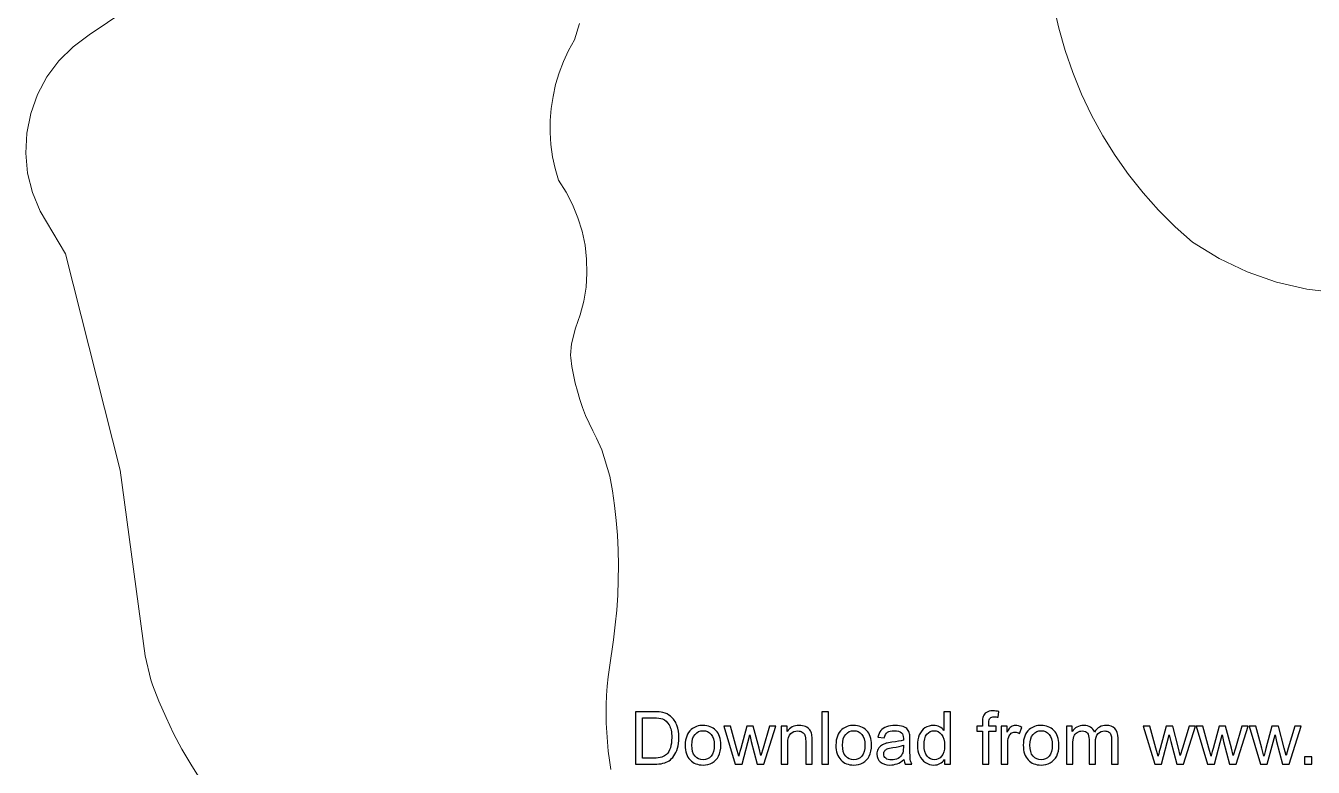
# Model space of a CAD drawing. Header units: millimetres. Extents: x -233 to 120, y -19 to 188.
# Drawn here: x -108.47 to -78.16, y 144.83 to 162.28 of the extents above; entities that cross this region are included whole.
import ezdxf

# ---------------------------------------------------------------- set-up
doc = ezdxf.new("R2010")
doc.units = ezdxf.units.MM
doc.header["$MEASUREMENT"] = 0
doc.layers.add('Layer 1', color=7, linetype='Continuous')

msp = doc.modelspace()

# ---------------------------------------------------------------- linework, layer by layer
at = {"layer": 'Layer 1', "lineweight": 9}
for points in [[(-84.2707, 162.7638), (-84.2707, 162.7638), (-84.151, 162.2279), (-84.151, 162.2279)], [(-106.1073, 162.6484), (-106.1073, 162.6484), (-106.9726, 162.0715), (-106.9726, 162.0715)], [(-95.4332, 162.3377), (-95.4332, 162.3377), (-95.5524, 161.9475), (-95.5524, 161.9475)], [(-84.151, 162.2279), (-84.151, 162.2279), (-84.0012, 161.6995), (-84.0012, 161.6995)], [(-106.9726, 162.0715), (-106.9726, 162.0715), (-107.3516, 161.7903), (-107.3516, 161.7903)], [(-95.5524, 161.9475), (-95.5524, 161.9475), (-95.6901, 161.6976), (-95.6901, 161.6976)], [(-107.3516, 161.7903), (-107.3516, 161.7903), (-107.6853, 161.4566), (-107.6853, 161.4566)], [(-95.6901, 161.6976), (-95.6901, 161.6976), (-95.8098, 161.4387), (-95.8098, 161.4387)], [(-84.0012, 161.6995), (-84.0012, 161.6995), (-83.822, 161.1805), (-83.822, 161.1805)], [(-107.6853, 161.4566), (-107.6853, 161.4566), (-107.9665, 161.0777), (-107.9665, 161.0777)], [(-95.8098, 161.4387), (-95.8098, 161.4387), (-95.9107, 161.1719), (-95.9107, 161.1719)], [(-107.9665, 161.0777), (-107.9665, 161.0777), (-108.1894, 160.6617), (-108.1894, 160.6617)], [(-95.9107, 161.1719), (-95.9107, 161.1719), (-95.9925, 160.8986), (-95.9925, 160.8986)], [(-83.822, 161.1805), (-83.822, 161.1805), (-83.6137, 160.6723), (-83.6137, 160.6723)], [(-108.1894, 160.6617), (-108.1894, 160.6617), (-108.3489, 160.2177), (-108.3489, 160.2177)], [(-95.9925, 160.8986), (-95.9925, 160.8986), (-96.0546, 160.6202), (-96.0546, 160.6202)], [(-83.6137, 160.6723), (-83.6137, 160.6723), (-83.3772, 160.1767), (-83.3772, 160.1767)], [(-96.0969, 160.338), (-96.0969, 160.338), (-96.119, 160.0536), (-96.119, 160.0536)], [(-96.0546, 160.6202), (-96.0546, 160.6202), (-96.0969, 160.338), (-96.0969, 160.338)], [(-108.3489, 160.2177), (-108.3489, 160.2177), (-108.4418, 159.755), (-108.4418, 159.755)], [(-96.119, 160.0536), (-96.119, 160.0536), (-96.1209, 159.7684), (-96.1209, 159.7684)], [(-83.3772, 160.1767), (-83.3772, 160.1767), (-83.113, 159.6953), (-83.113, 159.6953)], [(-108.4418, 159.755), (-108.4418, 159.755), (-108.466, 159.2837), (-108.466, 159.2837)], [(-96.1209, 159.7684), (-96.1209, 159.7684), (-96.1025, 159.4837), (-96.1025, 159.4837)], [(-96.1025, 159.4837), (-96.1025, 159.4837), (-96.064, 159.201), (-96.064, 159.201)], [(-83.113, 159.6953), (-83.113, 159.6953), (-82.8222, 159.2295), (-82.8222, 159.2295)], [(-108.466, 159.2837), (-108.466, 159.2837), (-108.421, 158.814), (-108.421, 158.814)], [(-96.064, 159.201), (-96.064, 159.201), (-96.0056, 158.9218), (-96.0056, 158.9218)], [(-82.8222, 159.2295), (-82.8222, 159.2295), (-82.5056, 158.7808), (-82.5056, 158.7808)], [(-108.421, 158.814), (-108.421, 158.814), (-108.3078, 158.3559), (-108.3078, 158.3559)], [(-96.0056, 158.9218), (-96.0056, 158.9218), (-95.9274, 158.6475), (-95.9274, 158.6475)], [(-95.7474, 158.3677), (-95.7474, 158.3677), (-95.9274, 158.6475), (-95.9274, 158.6475)], [(-82.5056, 158.7808), (-82.5056, 158.7808), (-82.1642, 158.3507), (-82.1642, 158.3507)], [(-108.3078, 158.3559), (-108.3078, 158.3559), (-108.1287, 157.9193), (-108.1287, 157.9193)], [(-95.5936, 158.0727), (-95.5936, 158.0727), (-95.7474, 158.3677), (-95.7474, 158.3677)], [(-82.1642, 158.3507), (-82.1642, 158.3507), (-81.7991, 157.9405), (-81.7991, 157.9405)], [(-108.1287, 157.9193), (-108.1287, 157.9193), (-107.5302, 156.9116), (-107.5302, 156.9116)], [(-95.4674, 157.7648), (-95.4674, 157.7648), (-95.5936, 158.0727), (-95.5936, 158.0727)], [(-81.7991, 157.9405), (-81.7991, 157.9405), (-81.4114, 157.5515), (-81.4114, 157.5515)], [(-95.3699, 157.4468), (-95.3699, 157.4468), (-95.4674, 157.7648), (-95.4674, 157.7648)], [(-95.3017, 157.1211), (-95.3017, 157.1211), (-95.3699, 157.4468), (-95.3699, 157.4468)], [(-81.4114, 157.5515), (-81.4114, 157.5515), (-81.0024, 157.185), (-81.0024, 157.185)], [(-95.2636, 156.7906), (-95.2636, 156.7906), (-95.3017, 157.1211), (-95.3017, 157.1211)], [(-81.0024, 157.185), (-81.0024, 157.185), (-80.3765, 156.8034), (-80.3765, 156.8034)], [(-107.5302, 156.9116), (-107.5302, 156.9116), (-106.2399, 151.8225), (-106.2399, 151.8225)], [(-95.2558, 156.458), (-95.2558, 156.458), (-95.2636, 156.7906), (-95.2636, 156.7906)], [(-80.3765, 156.8034), (-80.3765, 156.8034), (-79.7136, 156.4902), (-79.7136, 156.4902)], [(-95.2783, 156.1261), (-95.2783, 156.1261), (-95.2558, 156.458), (-95.2558, 156.458)], [(-79.7136, 156.4902), (-79.7136, 156.4902), (-79.0213, 156.2491), (-79.0213, 156.2491)], [(-95.3311, 155.7976), (-95.3311, 155.7976), (-95.2783, 156.1261), (-95.2783, 156.1261)], [(-79.0213, 156.2491), (-79.0213, 156.2491), (-78.3073, 156.0828), (-78.3073, 156.0828)], [(-78.3073, 156.0828), (-78.3073, 156.0828), (-77.5797, 155.993), (-77.5797, 155.993)], [(-95.4136, 155.4753), (-95.4136, 155.4753), (-95.3311, 155.7976), (-95.3311, 155.7976)], [(-95.5252, 155.1619), (-95.5252, 155.1619), (-95.4136, 155.4753), (-95.4136, 155.4753)], [(-95.5252, 155.1619), (-95.5252, 155.1619), (-95.62, 154.7921), (-95.62, 154.7921)], [(-95.62, 154.7921), (-95.62, 154.7921), (-95.6409, 154.5254), (-95.6409, 154.5254)], [(-95.6409, 154.5254), (-95.6409, 154.5254), (-95.6348, 154.4618), (-95.6348, 154.4618)], [(-95.6348, 154.4618), (-95.6348, 154.4618), (-95.608, 154.2639), (-95.608, 154.2639)], [(-95.608, 154.2639), (-95.608, 154.2639), (-95.5735, 154.0671), (-95.5735, 154.0671)], [(-95.5735, 154.0671), (-95.5735, 154.0671), (-95.5313, 153.8719), (-95.5313, 153.8719)], [(-95.5313, 153.8719), (-95.5313, 153.8719), (-95.4814, 153.6785), (-95.4814, 153.6785)], [(-95.4814, 153.6785), (-95.4814, 153.6785), (-95.4241, 153.4872), (-95.4241, 153.4872)], [(-95.4241, 153.4872), (-95.4241, 153.4872), (-95.3592, 153.2983), (-95.3592, 153.2983)], [(-95.3592, 153.2983), (-95.3592, 153.2983), (-95.287, 153.1121), (-95.287, 153.1121)], [(-95.287, 153.1121), (-95.287, 153.1121), (-95.2076, 152.9289), (-95.2076, 152.9289)], [(-95.2076, 152.9289), (-95.2076, 152.9289), (-95.121, 152.7489), (-95.121, 152.7489)], [(-95.121, 152.7489), (-95.121, 152.7489), (-95.0274, 152.5725), (-95.0274, 152.5725)], [(-94.9056, 152.3006), (-94.9056, 152.3006), (-95.0274, 152.5725), (-95.0274, 152.5725)], [(-94.7143, 151.6836), (-94.7143, 151.6836), (-94.9056, 152.3006), (-94.9056, 152.3006)], [(-106.2399, 151.8225), (-106.2399, 151.8225), (-105.6568, 147.4488), (-105.6568, 147.4488)], [(-94.6551, 151.3365), (-94.6551, 151.3365), (-94.7143, 151.6836), (-94.7143, 151.6836)], [(-94.6062, 150.9879), (-94.6062, 150.9879), (-94.6551, 151.3365), (-94.6551, 151.3365)], [(-94.5677, 150.6379), (-94.5677, 150.6379), (-94.6062, 150.9879), (-94.6062, 150.9879)], [(-94.5399, 150.2926), (-94.5399, 150.2926), (-94.5677, 150.6379), (-94.5677, 150.6379)], [(-94.5217, 149.9354), (-94.5217, 149.9354), (-94.5399, 150.2926), (-94.5399, 150.2926)], [(-94.5144, 149.5834), (-94.5144, 149.5834), (-94.5217, 149.9354), (-94.5217, 149.9354)], [(-94.5174, 149.2314), (-94.5174, 149.2314), (-94.5144, 149.5834), (-94.5144, 149.5834)], [(-94.5309, 148.8796), (-94.5309, 148.8796), (-94.5174, 149.2314), (-94.5174, 149.2314)], [(-94.5548, 148.5283), (-94.5548, 148.5283), (-94.5309, 148.8796), (-94.5309, 148.8796)], [(-94.5891, 148.1779), (-94.5891, 148.1779), (-94.5548, 148.5283), (-94.5548, 148.5283)], [(-94.6337, 147.8287), (-94.6337, 147.8287), (-94.5891, 148.1779), (-94.5891, 148.1779)], [(-94.7274, 147.1725), (-94.7274, 147.1725), (-94.6337, 147.8287), (-94.6337, 147.8287)], [(-105.5227, 146.8867), (-105.5227, 146.8867), (-105.6568, 147.4488), (-105.6568, 147.4488)], [(-94.7274, 147.1725), (-94.7274, 147.1725), (-94.7553, 146.9555), (-94.7553, 146.9555)], [(-105.4815, 146.7685), (-105.4815, 146.7685), (-105.5227, 146.8867), (-105.5227, 146.8867)], [(-105.3301, 146.3814), (-105.3301, 146.3814), (-105.4815, 146.7685), (-105.4815, 146.7685)], [(-94.7769, 146.7377), (-94.7769, 146.7377), (-94.7924, 146.5195), (-94.7924, 146.5195)], [(-94.7553, 146.9555), (-94.7553, 146.9555), (-94.7769, 146.7377), (-94.7769, 146.7377)], [(-105.1644, 146.0002), (-105.1644, 146.0002), (-105.3301, 146.3814), (-105.3301, 146.3814)], [(-94.7924, 146.5195), (-94.7924, 146.5195), (-94.8015, 146.3009), (-94.8015, 146.3009)], [(-94.8015, 146.3009), (-94.8015, 146.3009), (-94.8045, 146.0821), (-94.8045, 146.0821)], [(-94.8045, 146.0821), (-94.8045, 146.0821), (-94.8012, 145.8633), (-94.8012, 145.8633)], [(-104.9847, 145.6255), (-104.9847, 145.6255), (-105.1644, 146.0002), (-105.1644, 146.0002)], [(-94.8012, 145.8633), (-94.8012, 145.8633), (-94.7916, 145.6447), (-94.7916, 145.6447)], [(-104.7911, 145.2577), (-104.7911, 145.2577), (-104.9847, 145.6255), (-104.9847, 145.6255)], [(-94.7916, 145.6447), (-94.7916, 145.6447), (-94.7758, 145.4265), (-94.7758, 145.4265)], [(-104.584, 144.8973), (-104.584, 144.8973), (-104.7911, 145.2577), (-104.7911, 145.2577)], [(-94.7758, 145.4265), (-94.7758, 145.4265), (-94.7538, 145.2088), (-94.7538, 145.2088)], [(-94.7538, 145.2088), (-94.7538, 145.2088), (-94.7256, 144.9919), (-94.7256, 144.9919)], [(-104.3636, 144.5449), (-104.3636, 144.5449), (-104.584, 144.8973), (-104.584, 144.8973)], [(-94.7256, 144.9919), (-94.7256, 144.9919), (-94.6912, 144.7758), (-94.6912, 144.7758)]]:
    msp.add_open_spline(points, degree=3, dxfattribs=at)
at = {"layer": 'Layer 1', "color": 7}
for points, knots in [([(-94.1122, 144.8997), (-94.1122, 144.8997), (-94.1122, 146.1345), (-94.1122, 146.1345), (-94.1122, 146.1345), (-94.1122, 146.1345), (-93.6868, 146.1345), (-93.6868, 146.1345), (-93.6868, 146.1345), (-93.5908, 146.1345), (-93.5175, 146.1288), (-93.4669, 146.117), (-93.4669, 146.117), (-93.3962, 146.1006), (-93.3358, 146.071), (-93.2858, 146.0285), (-93.2858, 146.0285), (-93.2206, 145.9733), (-93.172, 145.9031), (-93.1398, 145.8175), (-93.1398, 145.8175), (-93.1073, 145.7318), (-93.0912, 145.6338), (-93.0912, 145.5237), (-93.0912, 145.5237), (-93.0912, 145.43), (-93.1022, 145.3469), (-93.124, 145.2745), (-93.124, 145.2745), (-93.1459, 145.2021), (-93.174, 145.142), (-93.2082, 145.0946), (-93.2082, 145.0946), (-93.2427, 145.0472), (-93.2801, 145.0098), (-93.3209, 144.9828), (-93.3209, 144.9828), (-93.3614, 144.9555), (-93.4106, 144.9348), (-93.4681, 144.9207), (-93.4681, 144.9207), (-93.5258, 144.9066), (-93.592, 144.8997), (-93.6667, 144.8997), (-93.6667, 144.8997), (-93.6667, 144.8997), (-94.1122, 144.8997), (-94.1122, 144.8997)], [0, 0, 0, 0, 0.0769231, 0.0769231, 0.0769231, 0.0769231, 0.1538462, 0.1538462, 0.1538462, 0.1538462, 0.2307692, 0.2307692, 0.2307692, 0.2307692, 0.3076923, 0.3076923, 0.3076923, 0.3076923, 0.3846154, 0.3846154, 0.3846154, 0.3846154, 0.4615385, 0.4615385, 0.4615385, 0.4615385, 0.5384615, 0.5384615, 0.5384615, 0.5384615, 0.6153846, 0.6153846, 0.6153846, 0.6153846, 0.6923077, 0.6923077, 0.6923077, 0.6923077, 0.7692308, 0.7692308, 0.7692308, 0.7692308, 0.8461538, 0.8461538, 0.8461538, 0.8461538, 1, 1, 1, 1]), ([(-89.7254, 144.8997), (-89.7254, 144.8997), (-89.7254, 146.1345), (-89.7254, 146.1345), (-89.7254, 146.1345), (-89.7254, 146.1345), (-89.5737, 146.1345), (-89.5737, 146.1345), (-89.5737, 146.1345), (-89.5737, 146.1345), (-89.5737, 144.8997), (-89.5737, 144.8997), (-89.5737, 144.8997), (-89.5737, 144.8997), (-89.7254, 144.8997), (-89.7254, 144.8997)], [0, 0, 0, 0, 0.2, 0.2, 0.2, 0.2, 0.4, 0.4, 0.4, 0.4, 0.6, 0.6, 0.6, 0.6, 1, 1, 1, 1]), ([(-86.8427, 144.8997), (-86.8427, 144.8997), (-86.8427, 145.0132), (-86.8427, 145.0132), (-86.8427, 145.0132), (-86.8994, 144.925), (-86.9827, 144.8807), (-87.0928, 144.8807), (-87.0928, 144.8807), (-87.1641, 144.8807), (-87.2296, 144.9003), (-87.2891, 144.9397), (-87.2891, 144.9397), (-87.3489, 144.9787), (-87.3952, 145.0336), (-87.4282, 145.1038), (-87.4282, 145.1038), (-87.461, 145.1742), (-87.4774, 145.255), (-87.4774, 145.3464), (-87.4774, 145.3464), (-87.4774, 145.4355), (-87.4624, 145.5162), (-87.4328, 145.589), (-87.4328, 145.589), (-87.4029, 145.6614), (-87.3584, 145.7172), (-87.2989, 145.7557), (-87.2989, 145.7557), (-87.2397, 145.7945), (-87.173, 145.8137), (-87.0997, 145.8137), (-87.0997, 145.8137), (-87.0457, 145.8137), (-86.9977, 145.8022), (-86.9557, 145.7795), (-86.9557, 145.7795), (-86.9137, 145.7568), (-86.8795, 145.7269), (-86.8531, 145.6904), (-86.8531, 145.6904), (-86.8531, 145.6904), (-86.8531, 146.1345), (-86.8531, 146.1345), (-86.8531, 146.1345), (-86.8531, 146.1345), (-86.7013, 146.1345), (-86.7013, 146.1345), (-86.7013, 146.1345), (-86.7013, 146.1345), (-86.7013, 144.8997), (-86.7013, 144.8997), (-86.7013, 144.8997), (-86.7013, 144.8997), (-86.8427, 144.8997), (-86.8427, 144.8997)], [0, 0, 0, 0, 0.0666667, 0.0666667, 0.0666667, 0.0666667, 0.1333333, 0.1333333, 0.1333333, 0.1333333, 0.2, 0.2, 0.2, 0.2, 0.2666667, 0.2666667, 0.2666667, 0.2666667, 0.3333333, 0.3333333, 0.3333333, 0.3333333, 0.4, 0.4, 0.4, 0.4, 0.4666667, 0.4666667, 0.4666667, 0.4666667, 0.5333333, 0.5333333, 0.5333333, 0.5333333, 0.6, 0.6, 0.6, 0.6, 0.6666667, 0.6666667, 0.6666667, 0.6666667, 0.7333333, 0.7333333, 0.7333333, 0.7333333, 0.8, 0.8, 0.8, 0.8, 0.8666667, 0.8666667, 0.8666667, 0.8666667, 1, 1, 1, 1]), ([(-85.9459, 144.8997), (-85.9459, 144.8997), (-85.9459, 145.6775), (-85.9459, 145.6775), (-85.9459, 145.6775), (-85.9459, 145.6775), (-86.0804, 145.6775), (-86.0804, 145.6775), (-86.0804, 145.6775), (-86.0804, 145.6775), (-86.0804, 145.7948), (-86.0804, 145.7948), (-86.0804, 145.7948), (-86.0804, 145.7948), (-85.9459, 145.7948), (-85.9459, 145.7948), (-85.9459, 145.7948), (-85.9459, 145.7948), (-85.9459, 145.8896), (-85.9459, 145.8896), (-85.9459, 145.8896), (-85.9459, 145.9497), (-85.9407, 145.9942), (-85.9301, 146.0233), (-85.9301, 146.0233), (-85.9154, 146.0624), (-85.8901, 146.0943), (-85.8533, 146.1187), (-85.8533, 146.1187), (-85.8168, 146.1431), (-85.7654, 146.1552), (-85.6992, 146.1552), (-85.6992, 146.1552), (-85.6564, 146.1552), (-85.6093, 146.15), (-85.5575, 146.14), (-85.5575, 146.14), (-85.5575, 146.14), (-85.5802, 146.0072), (-85.5802, 146.0072), (-85.5802, 146.0072), (-85.6119, 146.0126), (-85.6415, 146.0155), (-85.6696, 146.0155), (-85.6696, 146.0155), (-85.7156, 146.0155), (-85.7481, 146.0057), (-85.7674, 145.9862), (-85.7674, 145.9862), (-85.7863, 145.9667), (-85.7958, 145.9301), (-85.7958, 145.8767), (-85.7958, 145.8767), (-85.7958, 145.8767), (-85.7958, 145.7948), (-85.7958, 145.7948), (-85.7958, 145.7948), (-85.7958, 145.7948), (-85.6216, 145.7948), (-85.6216, 145.7948), (-85.6216, 145.7948), (-85.6216, 145.7948), (-85.6216, 145.6775), (-85.6216, 145.6775), (-85.6216, 145.6775), (-85.6216, 145.6775), (-85.7941, 145.6775), (-85.7941, 145.6775), (-85.7941, 145.6775), (-85.7941, 145.6775), (-85.7941, 144.8997), (-85.7941, 144.8997), (-85.7941, 144.8997), (-85.7941, 144.8997), (-85.9459, 144.8997), (-85.9459, 144.8997)], [0, 0, 0, 0, 0.05, 0.05, 0.05, 0.05, 0.1, 0.1, 0.1, 0.1, 0.15, 0.15, 0.15, 0.15, 0.2, 0.2, 0.2, 0.2, 0.25, 0.25, 0.25, 0.25, 0.3, 0.3, 0.3, 0.3, 0.35, 0.35, 0.35, 0.35, 0.4, 0.4, 0.4, 0.4, 0.45, 0.45, 0.45, 0.45, 0.5, 0.5, 0.5, 0.5, 0.55, 0.55, 0.55, 0.55, 0.6, 0.6, 0.6, 0.6, 0.65, 0.65, 0.65, 0.65, 0.7, 0.7, 0.7, 0.7, 0.75, 0.75, 0.75, 0.75, 0.8, 0.8, 0.8, 0.8, 0.85, 0.85, 0.85, 0.85, 0.9, 0.9, 0.9, 0.9, 1, 1, 1, 1]), ([(-93.9484, 145.0446), (-93.9484, 145.0446), (-93.6851, 145.0446), (-93.6851, 145.0446), (-93.6851, 145.0446), (-93.6037, 145.0446), (-93.5399, 145.052), (-93.4936, 145.0673), (-93.4936, 145.0673), (-93.4474, 145.0825), (-93.4106, 145.1038), (-93.383, 145.1314), (-93.383, 145.1314), (-93.3445, 145.1702), (-93.3143, 145.2225), (-93.2927, 145.288), (-93.2927, 145.288), (-93.2712, 145.3536), (-93.2603, 145.4329), (-93.2603, 145.5263), (-93.2603, 145.5263), (-93.2603, 145.6556), (-93.2815, 145.7551), (-93.3238, 145.8247), (-93.3238, 145.8247), (-93.366, 145.8942), (-93.4175, 145.9408), (-93.4781, 145.9644), (-93.4781, 145.9644), (-93.5218, 145.9813), (-93.5922, 145.9896), (-93.6894, 145.9896), (-93.6894, 145.9896), (-93.6894, 145.9896), (-93.9484, 145.9896), (-93.9484, 145.9896), (-93.9484, 145.9896), (-93.9484, 145.9896), (-93.9484, 145.0446), (-93.9484, 145.0446)], [0, 0, 0, 0, 0.0909091, 0.0909091, 0.0909091, 0.0909091, 0.1818182, 0.1818182, 0.1818182, 0.1818182, 0.2727273, 0.2727273, 0.2727273, 0.2727273, 0.3636364, 0.3636364, 0.3636364, 0.3636364, 0.4545455, 0.4545455, 0.4545455, 0.4545455, 0.5454545, 0.5454545, 0.5454545, 0.5454545, 0.6363636, 0.6363636, 0.6363636, 0.6363636, 0.7272727, 0.7272727, 0.7272727, 0.7272727, 0.8181818, 0.8181818, 0.8181818, 0.8181818, 1, 1, 1, 1]), ([(-92.9427, 145.3472), (-92.9427, 145.5125), (-92.8967, 145.635), (-92.8044, 145.7146), (-92.8044, 145.7146), (-92.7277, 145.7807), (-92.6337, 145.8137), (-92.523, 145.8137), (-92.523, 145.8137), (-92.4003, 145.8137), (-92.2997, 145.7735), (-92.2215, 145.693), (-92.2215, 145.693), (-92.1436, 145.6128), (-92.1045, 145.5016), (-92.1045, 145.3599), (-92.1045, 145.3599), (-92.1045, 145.2449), (-92.1218, 145.1547), (-92.1563, 145.0888), (-92.1563, 145.0888), (-92.1908, 145.023), (-92.2411, 144.9718), (-92.3072, 144.9353), (-92.3072, 144.9353), (-92.373, 144.8988), (-92.4451, 144.8807), (-92.523, 144.8807), (-92.523, 144.8807), (-92.6484, 144.8807), (-92.7495, 144.9207), (-92.8269, 145.0009), (-92.8269, 145.0009), (-92.9042, 145.0811), (-92.9427, 145.1966), (-92.9427, 145.3472)], [0, 0, 0, 0, 0.1, 0.1, 0.1, 0.1, 0.2, 0.2, 0.2, 0.2, 0.3, 0.3, 0.3, 0.3, 0.4, 0.4, 0.4, 0.4, 0.5, 0.5, 0.5, 0.5, 0.6, 0.6, 0.6, 0.6, 0.7, 0.7, 0.7, 0.7, 0.8, 0.8, 0.8, 0.8, 1, 1, 1, 1]), ([(-91.7656, 144.8997), (-91.7656, 144.8997), (-92.0361, 145.7948), (-92.0361, 145.7948), (-92.0361, 145.7948), (-92.0361, 145.7948), (-91.8774, 145.7948), (-91.8774, 145.7948), (-91.8774, 145.7948), (-91.8774, 145.7948), (-91.7346, 145.2782), (-91.7346, 145.2782), (-91.7346, 145.2782), (-91.7346, 145.2782), (-91.684, 145.086), (-91.684, 145.086), (-91.684, 145.086), (-91.682, 145.0954), (-91.6664, 145.157), (-91.6377, 145.2705), (-91.6377, 145.2705), (-91.6377, 145.2705), (-91.496, 145.7948), (-91.496, 145.7948), (-91.496, 145.7948), (-91.496, 145.7948), (-91.3405, 145.7948), (-91.3405, 145.7948), (-91.3405, 145.7948), (-91.3405, 145.7948), (-91.2057, 145.2751), (-91.2057, 145.2751), (-91.2057, 145.2751), (-91.2057, 145.2751), (-91.1617, 145.1046), (-91.1617, 145.1046), (-91.1617, 145.1046), (-91.1617, 145.1046), (-91.1103, 145.2774), (-91.1103, 145.2774), (-91.1103, 145.2774), (-91.1103, 145.2774), (-90.9556, 145.7948), (-90.9556, 145.7948), (-90.9556, 145.7948), (-90.9556, 145.7948), (-90.8082, 145.7948), (-90.8082, 145.7948), (-90.8082, 145.7948), (-90.8082, 145.7948), (-91.089, 144.8997), (-91.089, 144.8997), (-91.089, 144.8997), (-91.089, 144.8997), (-91.2459, 144.8997), (-91.2459, 144.8997), (-91.2459, 144.8997), (-91.2459, 144.8997), (-91.3879, 145.4352), (-91.3879, 145.4352), (-91.3879, 145.4352), (-91.3879, 145.4352), (-91.4239, 145.5884), (-91.4239, 145.5884), (-91.4239, 145.5884), (-91.4239, 145.5884), (-91.6049, 144.8997), (-91.6049, 144.8997), (-91.6049, 144.8997), (-91.6049, 144.8997), (-91.7656, 144.8997), (-91.7656, 144.8997)], [0, 0, 0, 0, 0.0526316, 0.0526316, 0.0526316, 0.0526316, 0.1052632, 0.1052632, 0.1052632, 0.1052632, 0.1578947, 0.1578947, 0.1578947, 0.1578947, 0.2105263, 0.2105263, 0.2105263, 0.2105263, 0.2631579, 0.2631579, 0.2631579, 0.2631579, 0.3157895, 0.3157895, 0.3157895, 0.3157895, 0.3684211, 0.3684211, 0.3684211, 0.3684211, 0.4210526, 0.4210526, 0.4210526, 0.4210526, 0.4736842, 0.4736842, 0.4736842, 0.4736842, 0.5263158, 0.5263158, 0.5263158, 0.5263158, 0.5789474, 0.5789474, 0.5789474, 0.5789474, 0.6315789, 0.6315789, 0.6315789, 0.6315789, 0.6842105, 0.6842105, 0.6842105, 0.6842105, 0.7368421, 0.7368421, 0.7368421, 0.7368421, 0.7894737, 0.7894737, 0.7894737, 0.7894737, 0.8421053, 0.8421053, 0.8421053, 0.8421053, 0.8947368, 0.8947368, 0.8947368, 0.8947368, 1, 1, 1, 1]), ([(-90.6812, 144.8997), (-90.6812, 144.8997), (-90.6812, 145.7948), (-90.6812, 145.7948), (-90.6812, 145.7948), (-90.6812, 145.7948), (-90.5449, 145.7948), (-90.5449, 145.7948), (-90.5449, 145.7948), (-90.5449, 145.7948), (-90.5449, 145.6677), (-90.5449, 145.6677), (-90.5449, 145.6677), (-90.4794, 145.7652), (-90.3845, 145.8137), (-90.2607, 145.8137), (-90.2607, 145.8137), (-90.2066, 145.8137), (-90.1572, 145.804), (-90.1121, 145.7847), (-90.1121, 145.7847), (-90.0669, 145.7654), (-90.033, 145.7399), (-90.0106, 145.7085), (-90.0106, 145.7085), (-89.9882, 145.6772), (-89.9724, 145.6398), (-89.9635, 145.5967), (-89.9635, 145.5967), (-89.958, 145.5686), (-89.9551, 145.5194), (-89.9551, 145.4493), (-89.9551, 145.4493), (-89.9551, 145.4493), (-89.9551, 144.8997), (-89.9551, 144.8997), (-89.9551, 144.8997), (-89.9551, 144.8997), (-90.1069, 144.8997), (-90.1069, 144.8997), (-90.1069, 144.8997), (-90.1069, 144.8997), (-90.1069, 145.4435), (-90.1069, 145.4435), (-90.1069, 145.4435), (-90.1069, 145.5053), (-90.1126, 145.5516), (-90.1244, 145.5821), (-90.1244, 145.5821), (-90.1362, 145.6125), (-90.1572, 145.637), (-90.1871, 145.6554), (-90.1871, 145.6554), (-90.217, 145.6735), (-90.2523, 145.6827), (-90.2926, 145.6827), (-90.2926, 145.6827), (-90.357, 145.6827), (-90.4124, 145.6623), (-90.4593, 145.6212), (-90.4593, 145.6212), (-90.5061, 145.5803), (-90.5294, 145.5024), (-90.5294, 145.388), (-90.5294, 145.388), (-90.5294, 145.388), (-90.5294, 144.8997), (-90.5294, 144.8997), (-90.5294, 144.8997), (-90.5294, 144.8997), (-90.6812, 144.8997), (-90.6812, 144.8997)], [0, 0, 0, 0, 0.0526316, 0.0526316, 0.0526316, 0.0526316, 0.1052632, 0.1052632, 0.1052632, 0.1052632, 0.1578947, 0.1578947, 0.1578947, 0.1578947, 0.2105263, 0.2105263, 0.2105263, 0.2105263, 0.2631579, 0.2631579, 0.2631579, 0.2631579, 0.3157895, 0.3157895, 0.3157895, 0.3157895, 0.3684211, 0.3684211, 0.3684211, 0.3684211, 0.4210526, 0.4210526, 0.4210526, 0.4210526, 0.4736842, 0.4736842, 0.4736842, 0.4736842, 0.5263158, 0.5263158, 0.5263158, 0.5263158, 0.5789474, 0.5789474, 0.5789474, 0.5789474, 0.6315789, 0.6315789, 0.6315789, 0.6315789, 0.6842105, 0.6842105, 0.6842105, 0.6842105, 0.7368421, 0.7368421, 0.7368421, 0.7368421, 0.7894737, 0.7894737, 0.7894737, 0.7894737, 0.8421053, 0.8421053, 0.8421053, 0.8421053, 0.8947368, 0.8947368, 0.8947368, 0.8947368, 1, 1, 1, 1]), ([(-89.3958, 145.3472), (-89.3958, 145.5125), (-89.3498, 145.635), (-89.2575, 145.7146), (-89.2575, 145.7146), (-89.1808, 145.7807), (-89.0868, 145.8137), (-88.9761, 145.8137), (-88.9761, 145.8137), (-88.8534, 145.8137), (-88.7528, 145.7735), (-88.6746, 145.693), (-88.6746, 145.693), (-88.5967, 145.6128), (-88.5576, 145.5016), (-88.5576, 145.3599), (-88.5576, 145.3599), (-88.5576, 145.2449), (-88.5749, 145.1547), (-88.6094, 145.0888), (-88.6094, 145.0888), (-88.6439, 145.023), (-88.6942, 144.9718), (-88.7603, 144.9353), (-88.7603, 144.9353), (-88.8261, 144.8988), (-88.8982, 144.8807), (-88.9761, 144.8807), (-88.9761, 144.8807), (-89.1015, 144.8807), (-89.2026, 144.9207), (-89.28, 145.0009), (-89.28, 145.0009), (-89.3573, 145.0811), (-89.3958, 145.1966), (-89.3958, 145.3472)], [0, 0, 0, 0, 0.1, 0.1, 0.1, 0.1, 0.2, 0.2, 0.2, 0.2, 0.3, 0.3, 0.3, 0.3, 0.4, 0.4, 0.4, 0.4, 0.5, 0.5, 0.5, 0.5, 0.6, 0.6, 0.6, 0.6, 0.7, 0.7, 0.7, 0.7, 0.8, 0.8, 0.8, 0.8, 1, 1, 1, 1]), ([(-87.795, 145.0118), (-87.8514, 144.9638), (-87.9057, 144.9302), (-87.9577, 144.9103), (-87.9577, 144.9103), (-88.0097, 144.8905), (-88.0655, 144.8807), (-88.1253, 144.8807), (-88.1253, 144.8807), (-88.2236, 144.8807), (-88.2992, 144.9046), (-88.3521, 144.9526), (-88.3521, 144.9526), (-88.405, 145.0003), (-88.4314, 145.0615), (-88.4314, 145.136), (-88.4314, 145.136), (-88.4314, 145.1797), (-88.4214, 145.2196), (-88.4015, 145.2558), (-88.4015, 145.2558), (-88.3814, 145.292), (-88.3552, 145.3208), (-88.3231, 145.3426), (-88.3231, 145.3426), (-88.2906, 145.3645), (-88.2544, 145.3812), (-88.2138, 145.3924), (-88.2138, 145.3924), (-88.1839, 145.4001), (-88.1388, 145.4076), (-88.0787, 145.4151), (-88.0787, 145.4151), (-87.9563, 145.4294), (-87.8657, 145.447), (-87.808, 145.4671), (-87.808, 145.4671), (-87.8074, 145.4878), (-87.8071, 145.501), (-87.8071, 145.5065), (-87.8071, 145.5065), (-87.8071, 145.568), (-87.8215, 145.6114), (-87.8502, 145.6367), (-87.8502, 145.6367), (-87.889, 145.6709), (-87.9468, 145.6878), (-88.0233, 145.6878), (-88.0233, 145.6878), (-88.0948, 145.6878), (-88.1477, 145.6752), (-88.1816, 145.6502), (-88.1816, 145.6502), (-88.2158, 145.6252), (-88.2408, 145.5809), (-88.2572, 145.5171), (-88.2572, 145.5171), (-88.2572, 145.5171), (-88.4055, 145.5378), (-88.4055, 145.5378), (-88.4055, 145.5378), (-88.392, 145.6013), (-88.3699, 145.6528), (-88.3389, 145.6919), (-88.3389, 145.6919), (-88.3078, 145.731), (-88.263, 145.7609), (-88.2043, 145.7821), (-88.2043, 145.7821), (-88.146, 145.8031), (-88.0779, 145.8137), (-88.0008, 145.8137), (-88.0008, 145.8137), (-87.9244, 145.8137), (-87.862, 145.8048), (-87.814, 145.7867), (-87.814, 145.7867), (-87.7663, 145.7686), (-87.7309, 145.7462), (-87.7085, 145.7189), (-87.7085, 145.7189), (-87.6861, 145.6916), (-87.6703, 145.6571), (-87.6611, 145.6154), (-87.6611, 145.6154), (-87.6562, 145.5895), (-87.6536, 145.543), (-87.6536, 145.476), (-87.6536, 145.476), (-87.6536, 145.476), (-87.6536, 145.2748), (-87.6536, 145.2748), (-87.6536, 145.2748), (-87.6536, 145.1342), (-87.6505, 145.0454), (-87.6441, 145.0078), (-87.6441, 145.0078), (-87.6381, 144.9701), (-87.6255, 144.9342), (-87.6071, 144.8997), (-87.6071, 144.8997), (-87.6071, 144.8997), (-87.7657, 144.8997), (-87.7657, 144.8997), (-87.7657, 144.8997), (-87.781, 144.9316), (-87.7907, 144.969), (-87.795, 145.0118)], [0, 0, 0, 0, 0.0357143, 0.0357143, 0.0357143, 0.0357143, 0.0714286, 0.0714286, 0.0714286, 0.0714286, 0.1071429, 0.1071429, 0.1071429, 0.1071429, 0.1428571, 0.1428571, 0.1428571, 0.1428571, 0.1785714, 0.1785714, 0.1785714, 0.1785714, 0.2142857, 0.2142857, 0.2142857, 0.2142857, 0.25, 0.25, 0.25, 0.25, 0.2857143, 0.2857143, 0.2857143, 0.2857143, 0.3214286, 0.3214286, 0.3214286, 0.3214286, 0.3571429, 0.3571429, 0.3571429, 0.3571429, 0.3928571, 0.3928571, 0.3928571, 0.3928571, 0.4285714, 0.4285714, 0.4285714, 0.4285714, 0.4642857, 0.4642857, 0.4642857, 0.4642857, 0.5, 0.5, 0.5, 0.5, 0.5357143, 0.5357143, 0.5357143, 0.5357143, 0.5714286, 0.5714286, 0.5714286, 0.5714286, 0.6071429, 0.6071429, 0.6071429, 0.6071429, 0.6428571, 0.6428571, 0.6428571, 0.6428571, 0.6785714, 0.6785714, 0.6785714, 0.6785714, 0.7142857, 0.7142857, 0.7142857, 0.7142857, 0.75, 0.75, 0.75, 0.75, 0.7857143, 0.7857143, 0.7857143, 0.7857143, 0.8214286, 0.8214286, 0.8214286, 0.8214286, 0.8571429, 0.8571429, 0.8571429, 0.8571429, 0.8928571, 0.8928571, 0.8928571, 0.8928571, 0.9285714, 0.9285714, 0.9285714, 0.9285714, 1, 1, 1, 1]), ([(-85.5046, 144.8997), (-85.5046, 144.8997), (-85.5046, 145.7948), (-85.5046, 145.7948), (-85.5046, 145.7948), (-85.5046, 145.7948), (-85.3684, 145.7948), (-85.3684, 145.7948), (-85.3684, 145.7948), (-85.3684, 145.7948), (-85.3684, 145.6577), (-85.3684, 145.6577), (-85.3684, 145.6577), (-85.3336, 145.7212), (-85.3014, 145.7631), (-85.2718, 145.7833), (-85.2718, 145.7833), (-85.2422, 145.8037), (-85.2097, 145.8137), (-85.1743, 145.8137), (-85.1743, 145.8137), (-85.1232, 145.8137), (-85.0712, 145.7976), (-85.0183, 145.7657), (-85.0183, 145.7657), (-85.0183, 145.7657), (-85.0723, 145.6258), (-85.0723, 145.6258), (-85.0723, 145.6258), (-85.1091, 145.6465), (-85.1459, 145.6568), (-85.1827, 145.6568), (-85.1827, 145.6568), (-85.2157, 145.6568), (-85.2453, 145.6467), (-85.2715, 145.6269), (-85.2715, 145.6269), (-85.2976, 145.6071), (-85.3163, 145.5795), (-85.3275, 145.5441), (-85.3275, 145.5441), (-85.3445, 145.4904), (-85.3528, 145.4315), (-85.3528, 145.3674), (-85.3528, 145.3674), (-85.3528, 145.3674), (-85.3528, 144.8997), (-85.3528, 144.8997), (-85.3528, 144.8997), (-85.3528, 144.8997), (-85.5046, 144.8997), (-85.5046, 144.8997)], [0, 0, 0, 0, 0.0714286, 0.0714286, 0.0714286, 0.0714286, 0.1428571, 0.1428571, 0.1428571, 0.1428571, 0.2142857, 0.2142857, 0.2142857, 0.2142857, 0.2857143, 0.2857143, 0.2857143, 0.2857143, 0.3571429, 0.3571429, 0.3571429, 0.3571429, 0.4285714, 0.4285714, 0.4285714, 0.4285714, 0.5, 0.5, 0.5, 0.5, 0.5714286, 0.5714286, 0.5714286, 0.5714286, 0.6428571, 0.6428571, 0.6428571, 0.6428571, 0.7142857, 0.7142857, 0.7142857, 0.7142857, 0.7857143, 0.7857143, 0.7857143, 0.7857143, 0.8571429, 0.8571429, 0.8571429, 0.8571429, 1, 1, 1, 1]), ([(-84.9855, 145.3472), (-84.9855, 145.5125), (-84.9395, 145.635), (-84.8472, 145.7146), (-84.8472, 145.7146), (-84.7705, 145.7807), (-84.6765, 145.8137), (-84.5658, 145.8137), (-84.5658, 145.8137), (-84.4431, 145.8137), (-84.3425, 145.7735), (-84.2643, 145.693), (-84.2643, 145.693), (-84.1864, 145.6128), (-84.1473, 145.5016), (-84.1473, 145.3599), (-84.1473, 145.3599), (-84.1473, 145.2449), (-84.1646, 145.1547), (-84.1991, 145.0888), (-84.1991, 145.0888), (-84.2336, 145.023), (-84.2839, 144.9718), (-84.35, 144.9353), (-84.35, 144.9353), (-84.4158, 144.8988), (-84.4879, 144.8807), (-84.5658, 144.8807), (-84.5658, 144.8807), (-84.6912, 144.8807), (-84.7923, 144.9207), (-84.8697, 145.0009), (-84.8697, 145.0009), (-84.947, 145.0811), (-84.9855, 145.1966), (-84.9855, 145.3472)], [0, 0, 0, 0, 0.1, 0.1, 0.1, 0.1, 0.2, 0.2, 0.2, 0.2, 0.3, 0.3, 0.3, 0.3, 0.4, 0.4, 0.4, 0.4, 0.5, 0.5, 0.5, 0.5, 0.6, 0.6, 0.6, 0.6, 0.7, 0.7, 0.7, 0.7, 0.8, 0.8, 0.8, 0.8, 1, 1, 1, 1]), ([(-83.9694, 144.8997), (-83.9694, 144.8997), (-83.9694, 145.7948), (-83.9694, 145.7948), (-83.9694, 145.7948), (-83.9694, 145.7948), (-83.8331, 145.7948), (-83.8331, 145.7948), (-83.8331, 145.7948), (-83.8331, 145.7948), (-83.8331, 145.6683), (-83.8331, 145.6683), (-83.8331, 145.6683), (-83.8053, 145.712), (-83.7679, 145.7473), (-83.7213, 145.7738), (-83.7213, 145.7738), (-83.6748, 145.8005), (-83.6219, 145.8137), (-83.5624, 145.8137), (-83.5624, 145.8137), (-83.4963, 145.8137), (-83.4419, 145.7999), (-83.3997, 145.7726), (-83.3997, 145.7726), (-83.3574, 145.745), (-83.3275, 145.7068), (-83.3103, 145.6574), (-83.3103, 145.6574), (-83.239, 145.7617), (-83.1467, 145.8137), (-83.0329, 145.8137), (-83.0329, 145.8137), (-82.9438, 145.8137), (-82.8751, 145.7893), (-82.8274, 145.7402), (-82.8274, 145.7402), (-82.7794, 145.691), (-82.7553, 145.6154), (-82.7553, 145.5134), (-82.7553, 145.5134), (-82.7553, 145.5134), (-82.7553, 144.8997), (-82.7553, 144.8997), (-82.7553, 144.8997), (-82.7553, 144.8997), (-82.907, 144.8997), (-82.907, 144.8997), (-82.907, 144.8997), (-82.907, 144.8997), (-82.907, 145.4631), (-82.907, 145.4631), (-82.907, 145.4631), (-82.907, 145.5234), (-82.9122, 145.5671), (-82.922, 145.5939), (-82.922, 145.5939), (-82.9317, 145.6206), (-82.9496, 145.6419), (-82.9757, 145.6582), (-82.9757, 145.6582), (-83.0016, 145.6746), (-83.0321, 145.6827), (-83.0668, 145.6827), (-83.0668, 145.6827), (-83.1301, 145.6827), (-83.1824, 145.6617), (-83.2241, 145.62), (-83.2241, 145.62), (-83.2657, 145.578), (-83.2864, 145.5111), (-83.2864, 145.4191), (-83.2864, 145.4191), (-83.2864, 145.4191), (-83.2864, 144.8997), (-83.2864, 144.8997), (-83.2864, 144.8997), (-83.2864, 144.8997), (-83.4382, 144.8997), (-83.4382, 144.8997), (-83.4382, 144.8997), (-83.4382, 144.8997), (-83.4382, 145.4806), (-83.4382, 145.4806), (-83.4382, 145.4806), (-83.4382, 145.5479), (-83.4506, 145.5985), (-83.4753, 145.6321), (-83.4753, 145.6321), (-83.5, 145.6657), (-83.5405, 145.6827), (-83.5966, 145.6827), (-83.5966, 145.6827), (-83.6391, 145.6827), (-83.6785, 145.6715), (-83.7147, 145.649), (-83.7147, 145.649), (-83.7509, 145.6266), (-83.7771, 145.5939), (-83.7935, 145.5504), (-83.7935, 145.5504), (-83.8096, 145.5073), (-83.8176, 145.445), (-83.8176, 145.3636), (-83.8176, 145.3636), (-83.8176, 145.3636), (-83.8176, 144.8997), (-83.8176, 144.8997), (-83.8176, 144.8997), (-83.8176, 144.8997), (-83.9694, 144.8997), (-83.9694, 144.8997)], [0, 0, 0, 0, 0.0344828, 0.0344828, 0.0344828, 0.0344828, 0.0689655, 0.0689655, 0.0689655, 0.0689655, 0.1034483, 0.1034483, 0.1034483, 0.1034483, 0.137931, 0.137931, 0.137931, 0.137931, 0.1724138, 0.1724138, 0.1724138, 0.1724138, 0.2068966, 0.2068966, 0.2068966, 0.2068966, 0.2413793, 0.2413793, 0.2413793, 0.2413793, 0.2758621, 0.2758621, 0.2758621, 0.2758621, 0.3103448, 0.3103448, 0.3103448, 0.3103448, 0.3448276, 0.3448276, 0.3448276, 0.3448276, 0.3793103, 0.3793103, 0.3793103, 0.3793103, 0.4137931, 0.4137931, 0.4137931, 0.4137931, 0.4482759, 0.4482759, 0.4482759, 0.4482759, 0.4827586, 0.4827586, 0.4827586, 0.4827586, 0.5172414, 0.5172414, 0.5172414, 0.5172414, 0.5517241, 0.5517241, 0.5517241, 0.5517241, 0.5862069, 0.5862069, 0.5862069, 0.5862069, 0.6206897, 0.6206897, 0.6206897, 0.6206897, 0.6551724, 0.6551724, 0.6551724, 0.6551724, 0.6896552, 0.6896552, 0.6896552, 0.6896552, 0.7241379, 0.7241379, 0.7241379, 0.7241379, 0.7586207, 0.7586207, 0.7586207, 0.7586207, 0.7931034, 0.7931034, 0.7931034, 0.7931034, 0.8275862, 0.8275862, 0.8275862, 0.8275862, 0.862069, 0.862069, 0.862069, 0.862069, 0.8965517, 0.8965517, 0.8965517, 0.8965517, 0.9310345, 0.9310345, 0.9310345, 0.9310345, 1, 1, 1, 1]), ([(-81.8926, 144.8997), (-81.8926, 144.8997), (-82.1631, 145.7948), (-82.1631, 145.7948), (-82.1631, 145.7948), (-82.1631, 145.7948), (-82.0044, 145.7948), (-82.0044, 145.7948), (-82.0044, 145.7948), (-82.0044, 145.7948), (-81.8616, 145.2782), (-81.8616, 145.2782), (-81.8616, 145.2782), (-81.8616, 145.2782), (-81.811, 145.086), (-81.811, 145.086), (-81.811, 145.086), (-81.809, 145.0954), (-81.7934, 145.157), (-81.7647, 145.2705), (-81.7647, 145.2705), (-81.7647, 145.2705), (-81.623, 145.7948), (-81.623, 145.7948), (-81.623, 145.7948), (-81.623, 145.7948), (-81.4675, 145.7948), (-81.4675, 145.7948), (-81.4675, 145.7948), (-81.4675, 145.7948), (-81.3327, 145.2751), (-81.3327, 145.2751), (-81.3327, 145.2751), (-81.3327, 145.2751), (-81.2887, 145.1046), (-81.2887, 145.1046), (-81.2887, 145.1046), (-81.2887, 145.1046), (-81.2373, 145.2774), (-81.2373, 145.2774), (-81.2373, 145.2774), (-81.2373, 145.2774), (-81.0826, 145.7948), (-81.0826, 145.7948), (-81.0826, 145.7948), (-81.0826, 145.7948), (-80.9352, 145.7948), (-80.9352, 145.7948), (-80.9352, 145.7948), (-80.9352, 145.7948), (-81.216, 144.8997), (-81.216, 144.8997), (-81.216, 144.8997), (-81.216, 144.8997), (-81.3729, 144.8997), (-81.3729, 144.8997), (-81.3729, 144.8997), (-81.3729, 144.8997), (-81.5149, 145.4352), (-81.5149, 145.4352), (-81.5149, 145.4352), (-81.5149, 145.4352), (-81.5509, 145.5884), (-81.5509, 145.5884), (-81.5509, 145.5884), (-81.5509, 145.5884), (-81.7319, 144.8997), (-81.7319, 144.8997), (-81.7319, 144.8997), (-81.7319, 144.8997), (-81.8926, 144.8997), (-81.8926, 144.8997)], [0, 0, 0, 0, 0.0526316, 0.0526316, 0.0526316, 0.0526316, 0.1052632, 0.1052632, 0.1052632, 0.1052632, 0.1578947, 0.1578947, 0.1578947, 0.1578947, 0.2105263, 0.2105263, 0.2105263, 0.2105263, 0.2631579, 0.2631579, 0.2631579, 0.2631579, 0.3157895, 0.3157895, 0.3157895, 0.3157895, 0.3684211, 0.3684211, 0.3684211, 0.3684211, 0.4210526, 0.4210526, 0.4210526, 0.4210526, 0.4736842, 0.4736842, 0.4736842, 0.4736842, 0.5263158, 0.5263158, 0.5263158, 0.5263158, 0.5789474, 0.5789474, 0.5789474, 0.5789474, 0.6315789, 0.6315789, 0.6315789, 0.6315789, 0.6842105, 0.6842105, 0.6842105, 0.6842105, 0.7368421, 0.7368421, 0.7368421, 0.7368421, 0.7894737, 0.7894737, 0.7894737, 0.7894737, 0.8421053, 0.8421053, 0.8421053, 0.8421053, 0.8947368, 0.8947368, 0.8947368, 0.8947368, 1, 1, 1, 1]), ([(-80.6472, 144.8997), (-80.6472, 144.8997), (-80.9177, 145.7948), (-80.9177, 145.7948), (-80.9177, 145.7948), (-80.9177, 145.7948), (-80.759, 145.7948), (-80.759, 145.7948), (-80.759, 145.7948), (-80.759, 145.7948), (-80.6162, 145.2782), (-80.6162, 145.2782), (-80.6162, 145.2782), (-80.6162, 145.2782), (-80.5656, 145.086), (-80.5656, 145.086), (-80.5656, 145.086), (-80.5636, 145.0954), (-80.548, 145.157), (-80.5193, 145.2705), (-80.5193, 145.2705), (-80.5193, 145.2705), (-80.3776, 145.7948), (-80.3776, 145.7948), (-80.3776, 145.7948), (-80.3776, 145.7948), (-80.2221, 145.7948), (-80.2221, 145.7948), (-80.2221, 145.7948), (-80.2221, 145.7948), (-80.0873, 145.2751), (-80.0873, 145.2751), (-80.0873, 145.2751), (-80.0873, 145.2751), (-80.0433, 145.1046), (-80.0433, 145.1046), (-80.0433, 145.1046), (-80.0433, 145.1046), (-79.9919, 145.2774), (-79.9919, 145.2774), (-79.9919, 145.2774), (-79.9919, 145.2774), (-79.8372, 145.7948), (-79.8372, 145.7948), (-79.8372, 145.7948), (-79.8372, 145.7948), (-79.6898, 145.7948), (-79.6898, 145.7948), (-79.6898, 145.7948), (-79.6898, 145.7948), (-79.9706, 144.8997), (-79.9706, 144.8997), (-79.9706, 144.8997), (-79.9706, 144.8997), (-80.1275, 144.8997), (-80.1275, 144.8997), (-80.1275, 144.8997), (-80.1275, 144.8997), (-80.2695, 145.4352), (-80.2695, 145.4352), (-80.2695, 145.4352), (-80.2695, 145.4352), (-80.3055, 145.5884), (-80.3055, 145.5884), (-80.3055, 145.5884), (-80.3055, 145.5884), (-80.4865, 144.8997), (-80.4865, 144.8997), (-80.4865, 144.8997), (-80.4865, 144.8997), (-80.6472, 144.8997), (-80.6472, 144.8997)], [0, 0, 0, 0, 0.0526316, 0.0526316, 0.0526316, 0.0526316, 0.1052632, 0.1052632, 0.1052632, 0.1052632, 0.1578947, 0.1578947, 0.1578947, 0.1578947, 0.2105263, 0.2105263, 0.2105263, 0.2105263, 0.2631579, 0.2631579, 0.2631579, 0.2631579, 0.3157895, 0.3157895, 0.3157895, 0.3157895, 0.3684211, 0.3684211, 0.3684211, 0.3684211, 0.4210526, 0.4210526, 0.4210526, 0.4210526, 0.4736842, 0.4736842, 0.4736842, 0.4736842, 0.5263158, 0.5263158, 0.5263158, 0.5263158, 0.5789474, 0.5789474, 0.5789474, 0.5789474, 0.6315789, 0.6315789, 0.6315789, 0.6315789, 0.6842105, 0.6842105, 0.6842105, 0.6842105, 0.7368421, 0.7368421, 0.7368421, 0.7368421, 0.7894737, 0.7894737, 0.7894737, 0.7894737, 0.8421053, 0.8421053, 0.8421053, 0.8421053, 0.8947368, 0.8947368, 0.8947368, 0.8947368, 1, 1, 1, 1]), ([(-79.4018, 144.8997), (-79.4018, 144.8997), (-79.6723, 145.7948), (-79.6723, 145.7948), (-79.6723, 145.7948), (-79.6723, 145.7948), (-79.5136, 145.7948), (-79.5136, 145.7948), (-79.5136, 145.7948), (-79.5136, 145.7948), (-79.3708, 145.2782), (-79.3708, 145.2782), (-79.3708, 145.2782), (-79.3708, 145.2782), (-79.3202, 145.086), (-79.3202, 145.086), (-79.3202, 145.086), (-79.3182, 145.0954), (-79.3026, 145.157), (-79.2739, 145.2705), (-79.2739, 145.2705), (-79.2739, 145.2705), (-79.1322, 145.7948), (-79.1322, 145.7948), (-79.1322, 145.7948), (-79.1322, 145.7948), (-78.9767, 145.7948), (-78.9767, 145.7948), (-78.9767, 145.7948), (-78.9767, 145.7948), (-78.8419, 145.2751), (-78.8419, 145.2751), (-78.8419, 145.2751), (-78.8419, 145.2751), (-78.7979, 145.1046), (-78.7979, 145.1046), (-78.7979, 145.1046), (-78.7979, 145.1046), (-78.7465, 145.2774), (-78.7465, 145.2774), (-78.7465, 145.2774), (-78.7465, 145.2774), (-78.5918, 145.7948), (-78.5918, 145.7948), (-78.5918, 145.7948), (-78.5918, 145.7948), (-78.4444, 145.7948), (-78.4444, 145.7948), (-78.4444, 145.7948), (-78.4444, 145.7948), (-78.7252, 144.8997), (-78.7252, 144.8997), (-78.7252, 144.8997), (-78.7252, 144.8997), (-78.8821, 144.8997), (-78.8821, 144.8997), (-78.8821, 144.8997), (-78.8821, 144.8997), (-79.0241, 145.4352), (-79.0241, 145.4352), (-79.0241, 145.4352), (-79.0241, 145.4352), (-79.0601, 145.5884), (-79.0601, 145.5884), (-79.0601, 145.5884), (-79.0601, 145.5884), (-79.2411, 144.8997), (-79.2411, 144.8997), (-79.2411, 144.8997), (-79.2411, 144.8997), (-79.4018, 144.8997), (-79.4018, 144.8997)], [0, 0, 0, 0, 0.0526316, 0.0526316, 0.0526316, 0.0526316, 0.1052632, 0.1052632, 0.1052632, 0.1052632, 0.1578947, 0.1578947, 0.1578947, 0.1578947, 0.2105263, 0.2105263, 0.2105263, 0.2105263, 0.2631579, 0.2631579, 0.2631579, 0.2631579, 0.3157895, 0.3157895, 0.3157895, 0.3157895, 0.3684211, 0.3684211, 0.3684211, 0.3684211, 0.4210526, 0.4210526, 0.4210526, 0.4210526, 0.4736842, 0.4736842, 0.4736842, 0.4736842, 0.5263158, 0.5263158, 0.5263158, 0.5263158, 0.5789474, 0.5789474, 0.5789474, 0.5789474, 0.6315789, 0.6315789, 0.6315789, 0.6315789, 0.6842105, 0.6842105, 0.6842105, 0.6842105, 0.7368421, 0.7368421, 0.7368421, 0.7368421, 0.7894737, 0.7894737, 0.7894737, 0.7894737, 0.8421053, 0.8421053, 0.8421053, 0.8421053, 0.8947368, 0.8947368, 0.8947368, 0.8947368, 1, 1, 1, 1]), ([(-92.7875, 145.3469), (-92.7875, 145.2325), (-92.7625, 145.1469), (-92.7125, 145.0903), (-92.7125, 145.0903), (-92.6622, 145.0334), (-92.5992, 145.0049), (-92.523, 145.0049), (-92.523, 145.0049), (-92.4477, 145.0049), (-92.3851, 145.0334), (-92.3348, 145.0906), (-92.3348, 145.0906), (-92.2848, 145.1478), (-92.2597, 145.2348), (-92.2597, 145.3518), (-92.2597, 145.3518), (-92.2597, 145.4622), (-92.285, 145.5459), (-92.3353, 145.6025), (-92.3353, 145.6025), (-92.3856, 145.6594), (-92.4483, 145.6878), (-92.523, 145.6878), (-92.523, 145.6878), (-92.5992, 145.6878), (-92.6622, 145.6597), (-92.7125, 145.603), (-92.7125, 145.603), (-92.7625, 145.5464), (-92.7875, 145.4611), (-92.7875, 145.3469)], [0, 0, 0, 0, 0.1111111, 0.1111111, 0.1111111, 0.1111111, 0.2222222, 0.2222222, 0.2222222, 0.2222222, 0.3333333, 0.3333333, 0.3333333, 0.3333333, 0.4444444, 0.4444444, 0.4444444, 0.4444444, 0.5555556, 0.5555556, 0.5555556, 0.5555556, 0.6666667, 0.6666667, 0.6666667, 0.6666667, 0.7777778, 0.7777778, 0.7777778, 0.7777778, 1, 1, 1, 1]), ([(-89.2406, 145.3469), (-89.2406, 145.2325), (-89.2156, 145.1469), (-89.1656, 145.0903), (-89.1656, 145.0903), (-89.1153, 145.0334), (-89.0523, 145.0049), (-88.9761, 145.0049), (-88.9761, 145.0049), (-88.9008, 145.0049), (-88.8382, 145.0334), (-88.7879, 145.0906), (-88.7879, 145.0906), (-88.7379, 145.1478), (-88.7128, 145.2348), (-88.7128, 145.3518), (-88.7128, 145.3518), (-88.7128, 145.4622), (-88.7381, 145.5459), (-88.7884, 145.6025), (-88.7884, 145.6025), (-88.8387, 145.6594), (-88.9014, 145.6878), (-88.9761, 145.6878), (-88.9761, 145.6878), (-89.0523, 145.6878), (-89.1153, 145.6597), (-89.1656, 145.603), (-89.1656, 145.603), (-89.2156, 145.5464), (-89.2406, 145.4611), (-89.2406, 145.3469)], [0, 0, 0, 0, 0.1111111, 0.1111111, 0.1111111, 0.1111111, 0.2222222, 0.2222222, 0.2222222, 0.2222222, 0.3333333, 0.3333333, 0.3333333, 0.3333333, 0.4444444, 0.4444444, 0.4444444, 0.4444444, 0.5555556, 0.5555556, 0.5555556, 0.5555556, 0.6666667, 0.6666667, 0.6666667, 0.6666667, 0.7777778, 0.7777778, 0.7777778, 0.7777778, 1, 1, 1, 1]), ([(-87.3222, 145.3461), (-87.3222, 145.2317), (-87.298, 145.1463), (-87.2495, 145.0897), (-87.2495, 145.0897), (-87.2012, 145.0331), (-87.144, 145.0049), (-87.0781, 145.0049), (-87.0781, 145.0049), (-87.0117, 145.0049), (-86.9554, 145.0319), (-86.9088, 145.086), (-86.9088, 145.086), (-86.8626, 145.14), (-86.8393, 145.2225), (-86.8393, 145.3334), (-86.8393, 145.3334), (-86.8393, 145.4553), (-86.8629, 145.545), (-86.9103, 145.6022), (-86.9103, 145.6022), (-86.9574, 145.6594), (-87.0158, 145.6878), (-87.085, 145.6878), (-87.085, 145.6878), (-87.1526, 145.6878), (-87.2089, 145.6605), (-87.2543, 145.6056), (-87.2543, 145.6056), (-87.2995, 145.5507), (-87.3222, 145.4642), (-87.3222, 145.3461)], [0, 0, 0, 0, 0.1111111, 0.1111111, 0.1111111, 0.1111111, 0.2222222, 0.2222222, 0.2222222, 0.2222222, 0.3333333, 0.3333333, 0.3333333, 0.3333333, 0.4444444, 0.4444444, 0.4444444, 0.4444444, 0.5555556, 0.5555556, 0.5555556, 0.5555556, 0.6666667, 0.6666667, 0.6666667, 0.6666667, 0.7777778, 0.7777778, 0.7777778, 0.7777778, 1, 1, 1, 1]), ([(-84.8303, 145.3469), (-84.8303, 145.2325), (-84.8053, 145.1469), (-84.7553, 145.0903), (-84.7553, 145.0903), (-84.705, 145.0334), (-84.642, 145.0049), (-84.5658, 145.0049), (-84.5658, 145.0049), (-84.4905, 145.0049), (-84.4279, 145.0334), (-84.3776, 145.0906), (-84.3776, 145.0906), (-84.3276, 145.1478), (-84.3025, 145.2348), (-84.3025, 145.3518), (-84.3025, 145.3518), (-84.3025, 145.4622), (-84.3278, 145.5459), (-84.3781, 145.6025), (-84.3781, 145.6025), (-84.4284, 145.6594), (-84.4911, 145.6878), (-84.5658, 145.6878), (-84.5658, 145.6878), (-84.642, 145.6878), (-84.705, 145.6597), (-84.7553, 145.603), (-84.7553, 145.603), (-84.8053, 145.5464), (-84.8303, 145.4611), (-84.8303, 145.3469)], [0, 0, 0, 0, 0.1111111, 0.1111111, 0.1111111, 0.1111111, 0.2222222, 0.2222222, 0.2222222, 0.2222222, 0.3333333, 0.3333333, 0.3333333, 0.3333333, 0.4444444, 0.4444444, 0.4444444, 0.4444444, 0.5555556, 0.5555556, 0.5555556, 0.5555556, 0.6666667, 0.6666667, 0.6666667, 0.6666667, 0.7777778, 0.7777778, 0.7777778, 0.7777778, 1, 1, 1, 1]), ([(-87.8071, 145.3481), (-87.8623, 145.3257), (-87.9451, 145.3067), (-88.0555, 145.2912), (-88.0555, 145.2912), (-88.1181, 145.2823), (-88.1624, 145.2722), (-88.1882, 145.261), (-88.1882, 145.261), (-88.2141, 145.2498), (-88.2339, 145.2334), (-88.248, 145.2121), (-88.248, 145.2121), (-88.2621, 145.1906), (-88.2693, 145.1667), (-88.2693, 145.1403), (-88.2693, 145.1403), (-88.2693, 145.1003), (-88.2541, 145.0667), (-88.2233, 145.04), (-88.2233, 145.04), (-88.1926, 145.0132), (-88.1477, 144.9997), (-88.0888, 144.9997), (-88.0888, 144.9997), (-88.0304, 144.9997), (-87.9784, 145.0124), (-87.9327, 145.038), (-87.9327, 145.038), (-87.8873, 145.0632), (-87.8537, 145.098), (-87.8324, 145.142), (-87.8324, 145.142), (-87.816, 145.1762), (-87.808, 145.2265), (-87.808, 145.2929), (-87.808, 145.2929), (-87.808, 145.2929), (-87.8071, 145.3481), (-87.8071, 145.3481)], [0, 0, 0, 0, 0.0909091, 0.0909091, 0.0909091, 0.0909091, 0.1818182, 0.1818182, 0.1818182, 0.1818182, 0.2727273, 0.2727273, 0.2727273, 0.2727273, 0.3636364, 0.3636364, 0.3636364, 0.3636364, 0.4545455, 0.4545455, 0.4545455, 0.4545455, 0.5454545, 0.5454545, 0.5454545, 0.5454545, 0.6363636, 0.6363636, 0.6363636, 0.6363636, 0.7272727, 0.7272727, 0.7272727, 0.7272727, 0.8181818, 0.8181818, 0.8181818, 0.8181818, 1, 1, 1, 1]), ([(-78.3694, 144.8997), (-78.3694, 144.8997), (-78.3694, 145.0722), (-78.3694, 145.0722), (-78.3694, 145.0722), (-78.3694, 145.0722), (-78.1969, 145.0722), (-78.1969, 145.0722), (-78.1969, 145.0722), (-78.1969, 145.0722), (-78.1969, 144.8997), (-78.1969, 144.8997), (-78.1969, 144.8997), (-78.1969, 144.8997), (-78.3694, 144.8997), (-78.3694, 144.8997)], [0, 0, 0, 0, 0.2, 0.2, 0.2, 0.2, 0.4, 0.4, 0.4, 0.4, 0.6, 0.6, 0.6, 0.6, 1, 1, 1, 1])]:
    msp.add_open_spline(points, degree=3, knots=knots, dxfattribs=at)

doc.saveas('drawing.dxf')
